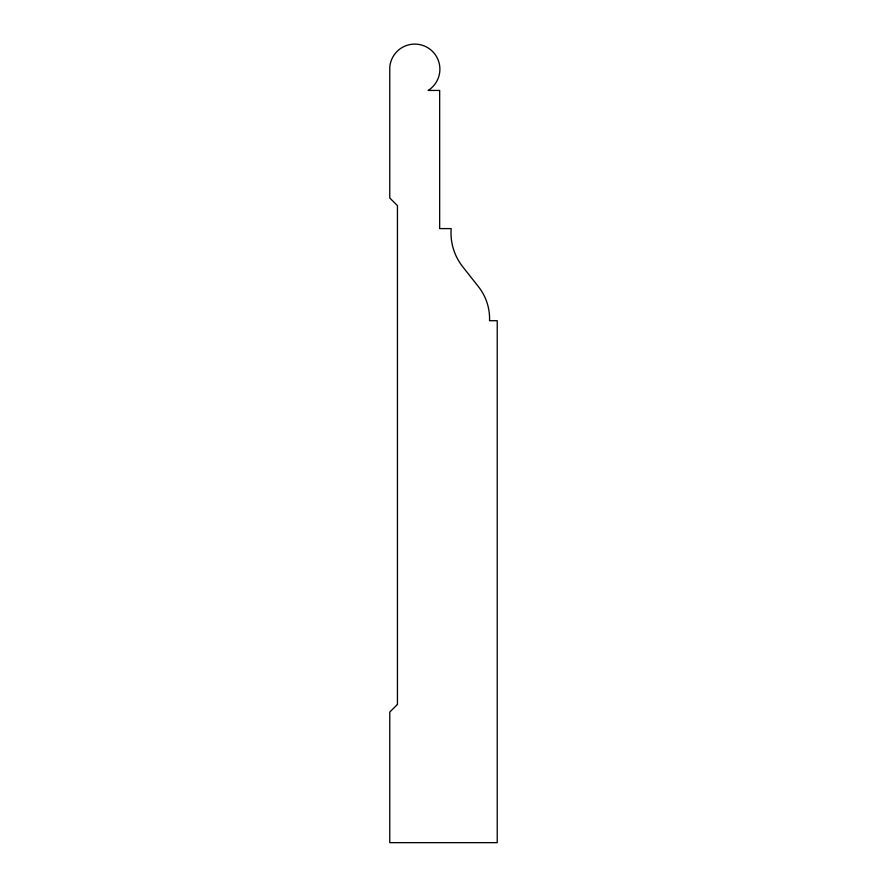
<?xml version="1.0" encoding="UTF-8"?>
<svg xmlns="http://www.w3.org/2000/svg" width="887" height="887" viewBox="0 0 887 887"><rect width="100%" height="100%" fill="white"/><g stroke="black" fill="none" stroke-linecap="round" stroke-linejoin="round"><path stroke-width="1.33" d="M397.443 704.411L389.77 712.084L389.77 842.65L497.23 842.65L497.23 320.706L489.557 320.706A51.845 51.845 0 0 0 478.448 286.678L462.737 266.765A54.606 54.606 0 0 1 451.173 228.602L439.664 228.602L439.664 90.441L428.144 90.441A25.091 25.091 0 0 0 427.711 47.676A25.091 25.091 0 0 0 389.77 67.412L389.77 197.978L397.443 205.651L397.443 704.411"/></g></svg>
